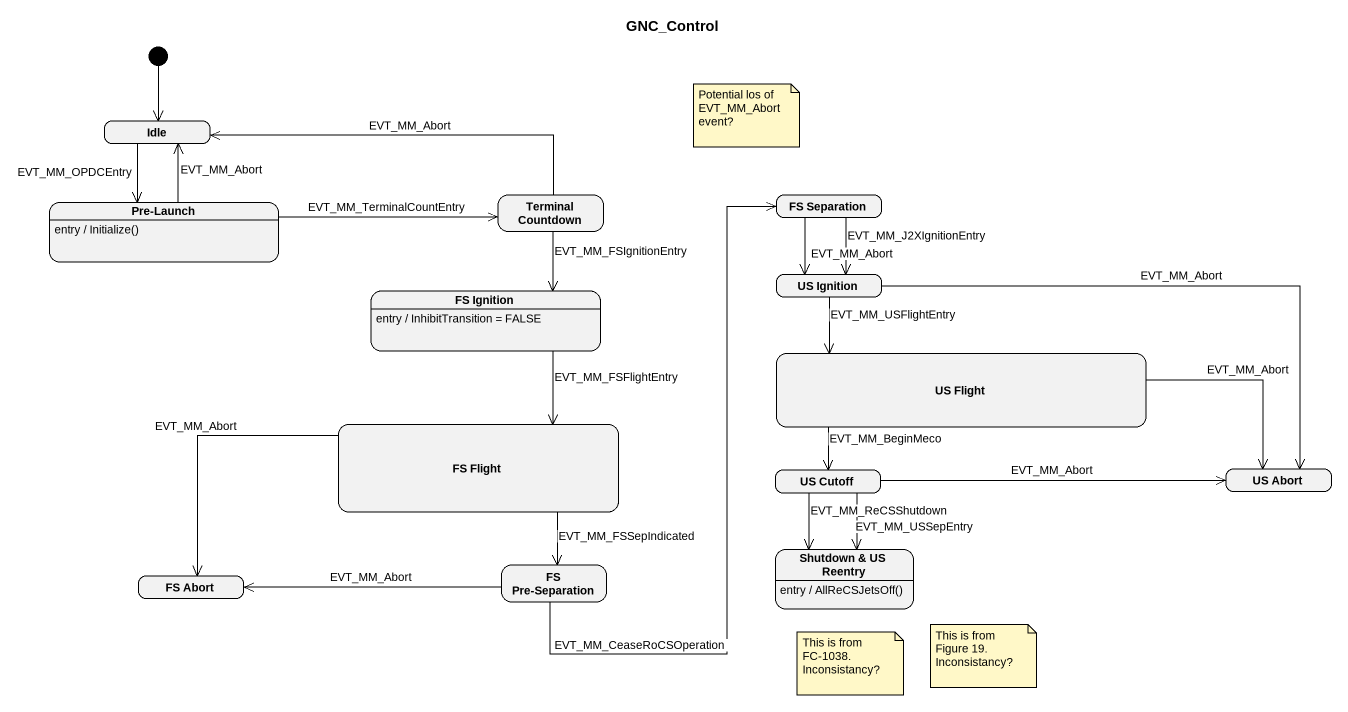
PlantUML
@startuml
title GNC_Control
hide empty description
state Idle
state "Pre-Launch" as Pre_Launch
Pre_Launch : entry / Initialize()
state "Terminal Countdown" as Terminal_Countdown
state "FS Separation" as FS_Separation
state "US Ignition" as US_Ignition
state "FS Ignition" as FS_Ignition
FS_Ignition : entry / InhibitTransition = FALSE
state "US Flight" as US_Flight
state "FS Flight" as FS_Flight
state "US Cutoff" as US_Cutoff
state "US Abort" as US_Abort
state "FS Pre-Separation" as FS_Pre_Separation
state "Shutdown & US Reentry" as Shutdown_US_Reentry
Shutdown_US_Reentry : entry / AllReCSJetsOff()
state "FS Abort" as FS_Abort
[*] --> Idle
Idle --> Pre_Launch : EVT_MM_OPDCEntry
Pre_Launch -up-> Idle : EVT_MM_Abort
Pre_Launch -right-> Terminal_Countdown : EVT_MM_TerminalCountEntry
Terminal_Countdown -left-> Idle : EVT_MM_Abort
Terminal_Countdown --> FS_Ignition : EVT_MM_FSIgnitionEntry
FS_Separation --> US_Ignition : EVT_MM_J2XIgnitionEntry
FS_Separation --> US_Ignition : EVT_MM_Abort
US_Ignition --> US_Flight : EVT_MM_USFlightEntry
US_Ignition -right-> US_Abort : EVT_MM_Abort
FS_Ignition --> FS_Flight : EVT_MM_FSFlightEntry
US_Flight --> US_Cutoff : EVT_MM_BeginMeco
US_Flight -right-> US_Abort : EVT_MM_Abort
FS_Flight --> FS_Pre_Separation : EVT_MM_FSSepIndicated
FS_Flight -left-> FS_Abort : EVT_MM_Abort
US_Cutoff -right-> US_Abort : EVT_MM_Abort
US_Cutoff --> Shutdown_US_Reentry : EVT_MM_USSepEntry
US_Cutoff --> Shutdown_US_Reentry : EVT_MM_ReCSShutdown
FS_Pre_Separation -up-> FS_Separation : EVT_MM_CeaseRoCSOperation
FS_Pre_Separation -left-> FS_Abort : EVT_MM_Abort
note as N1
  Potential los of EVT_MM_Abort event?
end note
note as N2
  This is from FC-1038. Inconsistancy?
end note
note as N3
  This is from Figure 19. Inconsistancy?
end note
@enduml
